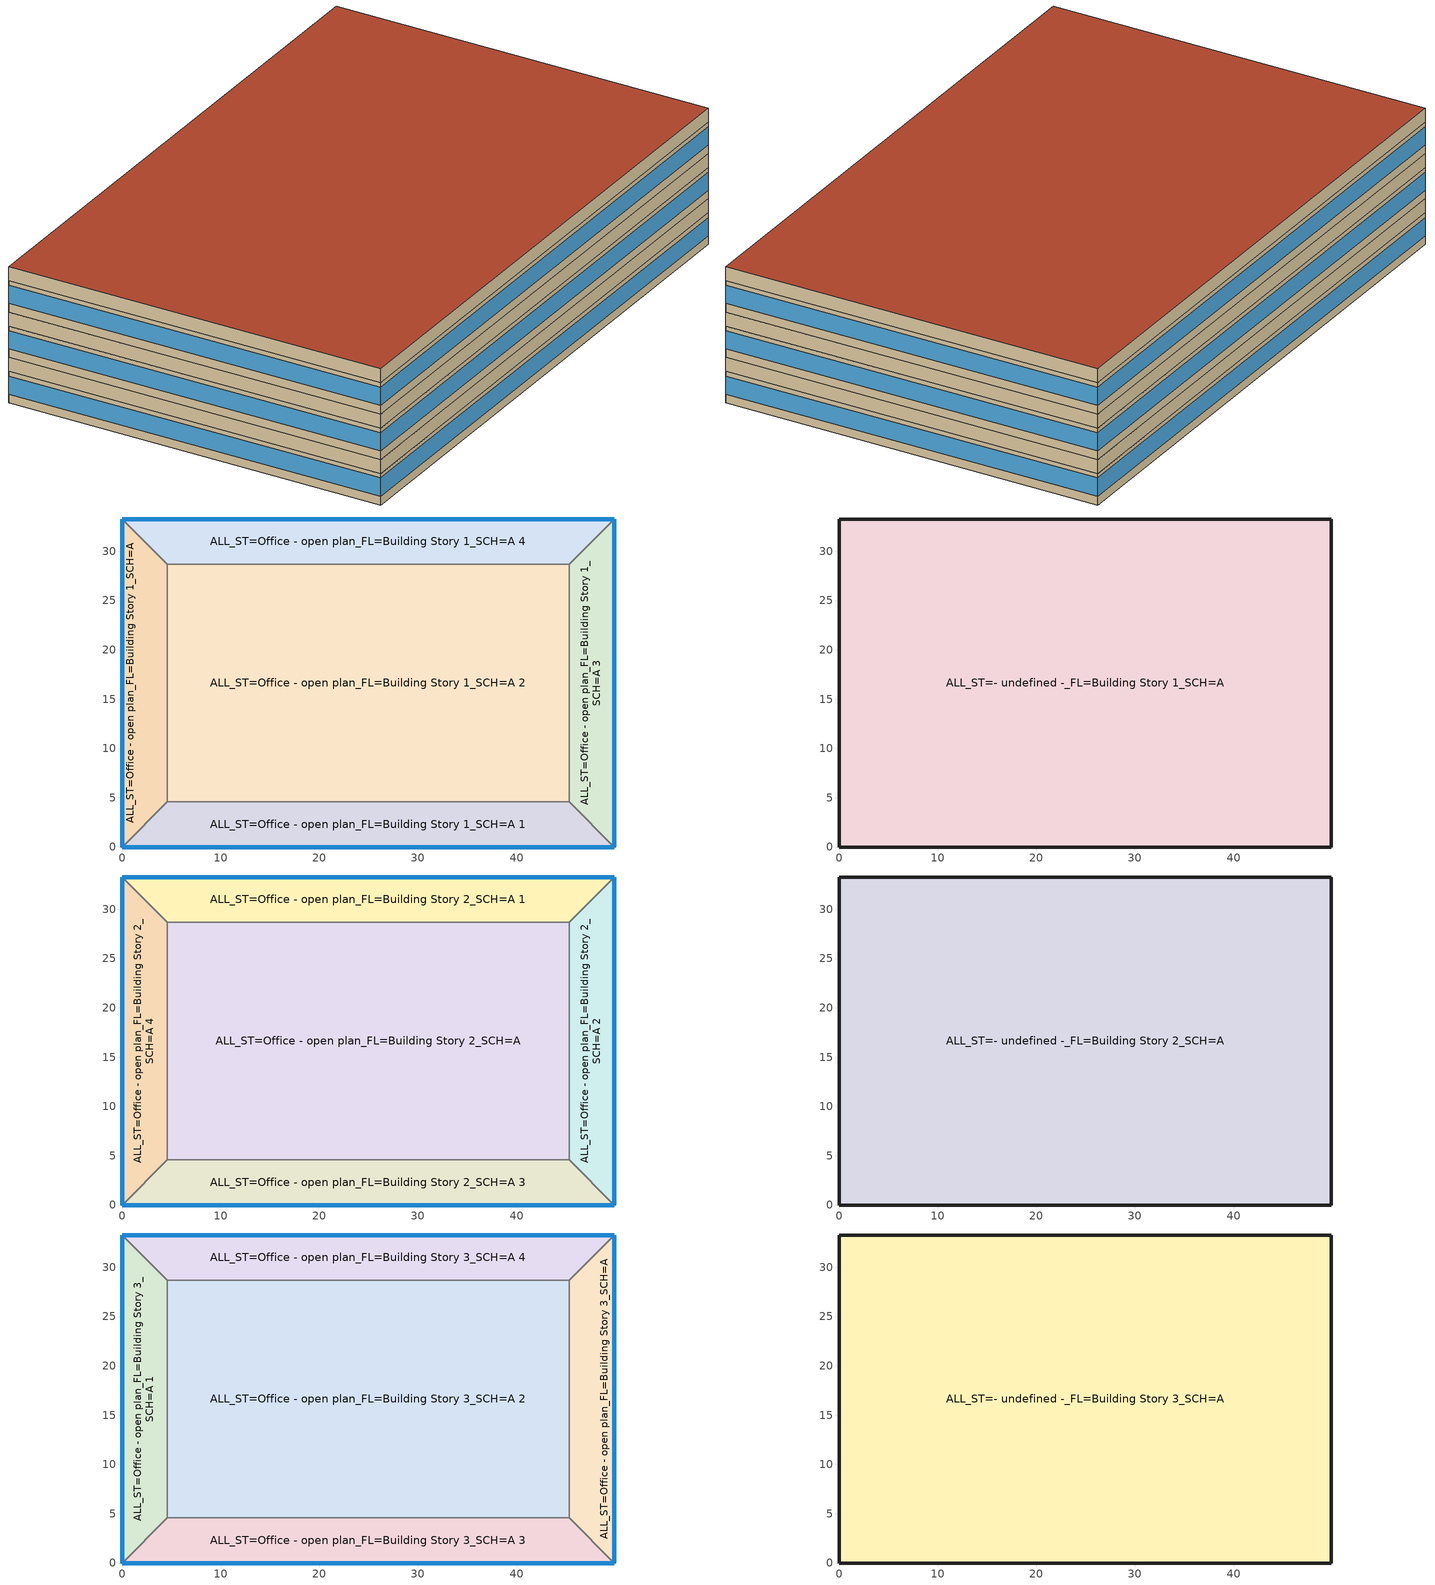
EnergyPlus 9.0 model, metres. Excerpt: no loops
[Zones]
ALL_ST=Office - open plan_FL=Building Story 1_SCH=A
 floor ground (BTAP-Grnd-Floor-Mass:U-0.757): 0,33.27 4.57,28.7 4.57,4.57 0,0 z0
 wall outside (BTAP-Ext-Wall-Mass:U-0.315): 0,33.27 0,0 z0:2.74
 wall to ALL_ST=Office - open plan_FL=Building Story 1_SCH=A 2 (BTAP-Int-Wall): 4.57,4.57 4.57,28.7 z0:2.74
 wall to ALL_ST=Office - open plan_FL=Building Story 1_SCH=A 4 (BTAP-Int-Wall): 4.57,28.7 0,33.27 z0:2.74
 wall to ALL_ST=Office - open plan_FL=Building Story 1_SCH=A 1 (BTAP-Int-Wall): 0,0 4.57,4.57 z0:2.74
 window (BTAP-Ext-FixedWindow:U=0.240 SHGC=0.600): 0,33.25 0,0.03 z0.76:2.35
ALL_ST=Office - open plan_FL=Building Story 1_SCH=A 1
 floor ground (BTAP-Grnd-Floor-Mass:U-0.757): 45.34,4.57 49.91,0 0,0 4.57,4.57 z0
 wall outside (BTAP-Ext-Wall-Mass:U-0.315): 0,0 49.91,0 z0:2.74
 wall to ALL_ST=Office - open plan_FL=Building Story 1_SCH=A 3 (BTAP-Int-Wall): 49.91,0 45.34,4.57 z0:2.74
 wall to ALL_ST=Office - open plan_FL=Building Story 1_SCH=A 2 (BTAP-Int-Wall): 45.34,4.57 4.57,4.57 z0:2.74
 window (BTAP-Ext-FixedWindow:U=0.240 SHGC=0.600): 0.03,0 49.89,0 z0.76:2.35
ALL_ST=Office - open plan_FL=Building Story 1_SCH=A 2
 floor ground (BTAP-Grnd-Floor-Mass:U-0.757): 45.34,28.7 45.34,4.57 4.57,4.57 4.57,28.7 z0
 wall to ALL_ST=Office - open plan_FL=Building Story 1_SCH=A 3 (BTAP-Int-Wall): 45.34,4.57 45.34,28.7 z0:2.74
 wall to ALL_ST=Office - open plan_FL=Building Story 1_SCH=A 4 (BTAP-Int-Wall): 45.34,28.7 4.57,28.7 z0:2.74
ALL_ST=Office - open plan_FL=Building Story 1_SCH=A 3
 floor ground (BTAP-Grnd-Floor-Mass:U-0.757): 49.91,33.27 49.91,0 45.34,4.57 45.34,28.7 z0
 wall outside (BTAP-Ext-Wall-Mass:U-0.315): 49.91,0 49.91,33.27 z0:2.74
 wall to ALL_ST=Office - open plan_FL=Building Story 1_SCH=A 4 (BTAP-Int-Wall): 49.91,33.27 45.34,28.7 z0:2.74
 window (BTAP-Ext-FixedWindow:U=0.240 SHGC=0.600): 49.91,0.03 49.91,33.25 z0.76:2.35
ALL_ST=Office - open plan_FL=Building Story 1_SCH=A 4
 floor ground (BTAP-Grnd-Floor-Mass:U-0.757): 49.91,33.27 45.34,28.7 4.57,28.7 0,33.27 z0
 wall outside (BTAP-Ext-Wall-Mass:U-0.315): 49.91,33.27 0,33.27 z0:2.74
 window (BTAP-Ext-FixedWindow:U=0.240 SHGC=0.600): 49.89,33.27 0.03,33.27 z0.76:2.35
ALL_ST=- undefined -_FL=Building Story 1_SCH=A
 floor to ALL_ST=Office - open plan_FL=Building Story 1_SCH=A 1 (BTAP-Int-Floor): 45.34,4.57 49.91,0 0,0 4.57,4.57 z2.74
 floor to ALL_ST=Office - open plan_FL=Building Story 1_SCH=A 3 (BTAP-Int-Floor): 49.91,33.27 49.91,0 45.34,4.57 45.34,28.7 z2.74
 floor to ALL_ST=Office - open plan_FL=Building Story 1_SCH=A 4 (BTAP-Int-Floor): 49.91,33.27 45.34,28.7 4.57,28.7 0,33.27 z2.74
 floor to ALL_ST=Office - open plan_FL=Building Story 1_SCH=A (BTAP-Int-Floor): 0,33.27 4.57,28.7 4.57,4.57 0,0 z2.74
 floor to ALL_ST=Office - open plan_FL=Building Story 1_SCH=A 2 (BTAP-Int-Floor): 45.34,28.7 45.34,4.57 4.57,4.57 4.57,28.7 z2.74
 wall outside (BTAP-Ext-Wall-Mass:U-0.315): 49.91,0 49.91,33.27 0,33.27 0,0 49.91,0 z2.74:3.96
ALL_ST=Office - open plan_FL=Building Story 2_SCH=A
 floor to ALL_ST=- undefined -_FL=Building Story 1_SCH=A (BTAP-Int-Floor): 45.34,28.7 45.34,4.57 4.57,4.57 4.57,28.7 z3.96
 wall to ALL_ST=Office - open plan_FL=Building Story 2_SCH=A 2 (BTAP-Int-Wall): 45.34,4.57 45.34,28.7 z3.96:6.71
 wall to ALL_ST=Office - open plan_FL=Building Story 2_SCH=A 1 (BTAP-Int-Wall): 45.34,28.7 4.57,28.7 z3.96:6.71
 wall to ALL_ST=Office - open plan_FL=Building Story 2_SCH=A 3 (BTAP-Int-Wall): 4.57,4.57 45.34,4.57 z3.96:6.71
 wall to ALL_ST=Office - open plan_FL=Building Story 2_SCH=A 4 (BTAP-Int-Wall): 4.57,28.7 4.57,4.57 z3.96:6.71
ALL_ST=Office - open plan_FL=Building Story 2_SCH=A 1
 floor to ALL_ST=- undefined -_FL=Building Story 1_SCH=A (BTAP-Int-Floor): 49.91,33.27 45.34,28.7 4.57,28.7 0,33.27 z3.96
 wall outside (BTAP-Ext-Wall-Mass:U-0.315): 49.91,33.27 0,33.27 z3.96:6.71
 wall to ALL_ST=Office - open plan_FL=Building Story 2_SCH=A 2 (BTAP-Int-Wall): 45.34,28.7 49.91,33.27 z3.96:6.71
 wall to ALL_ST=Office - open plan_FL=Building Story 2_SCH=A 4 (BTAP-Int-Wall): 0,33.27 4.57,28.7 z3.96:6.71
 window (BTAP-Ext-FixedWindow:U=0.240 SHGC=0.600): 49.89,33.27 0.03,33.27 z4.72:6.31
ALL_ST=Office - open plan_FL=Building Story 2_SCH=A 2
 floor to ALL_ST=- undefined -_FL=Building Story 1_SCH=A (BTAP-Int-Floor): 49.91,33.27 49.91,0 45.34,4.57 45.34,28.7 z3.96
 wall outside (BTAP-Ext-Wall-Mass:U-0.315): 49.91,0 49.91,33.27 z3.96:6.71
 wall to ALL_ST=Office - open plan_FL=Building Story 2_SCH=A 3 (BTAP-Int-Wall): 45.34,4.57 49.91,0 z3.96:6.71
 window (BTAP-Ext-FixedWindow:U=0.240 SHGC=0.600): 49.91,0.03 49.91,33.25 z4.72:6.31
ALL_ST=Office - open plan_FL=Building Story 2_SCH=A 3
 floor to ALL_ST=- undefined -_FL=Building Story 1_SCH=A (BTAP-Int-Floor): 45.34,4.57 49.91,0 0,0 4.57,4.57 z3.96
 wall outside (BTAP-Ext-Wall-Mass:U-0.315): 0,0 49.91,0 z3.96:6.71
 wall to ALL_ST=Office - open plan_FL=Building Story 2_SCH=A 4 (BTAP-Int-Wall): 4.57,4.57 0,0 z3.96:6.71
 window (BTAP-Ext-FixedWindow:U=0.240 SHGC=0.600): 0.03,0 49.89,0 z4.72:6.31
ALL_ST=Office - open plan_FL=Building Story 2_SCH=A 4
 floor to ALL_ST=- undefined -_FL=Building Story 1_SCH=A (BTAP-Int-Floor): 0,33.27 4.57,28.7 4.57,4.57 0,0 z3.96
 wall outside (BTAP-Ext-Wall-Mass:U-0.315): 0,33.27 0,0 z3.96:6.71
 window (BTAP-Ext-FixedWindow:U=0.240 SHGC=0.600): 0,33.25 0,0.03 z4.72:6.31
ALL_ST=- undefined -_FL=Building Story 2_SCH=A
 floor to ALL_ST=Office - open plan_FL=Building Story 2_SCH=A 3 (BTAP-Int-Floor): 45.34,4.57 49.91,0 0,0 4.57,4.57 z6.71
 floor to ALL_ST=Office - open plan_FL=Building Story 2_SCH=A 2 (BTAP-Int-Floor): 49.91,33.27 49.91,0 45.34,4.57 45.34,28.7 z6.71
 floor to ALL_ST=Office - open plan_FL=Building Story 2_SCH=A 1 (BTAP-Int-Floor): 49.91,33.27 45.34,28.7 4.57,28.7 0,33.27 z6.71
 floor to ALL_ST=Office - open plan_FL=Building Story 2_SCH=A 4 (BTAP-Int-Floor): 0,33.27 4.57,28.7 4.57,4.57 0,0 z6.71
 floor to ALL_ST=Office - open plan_FL=Building Story 2_SCH=A (BTAP-Int-Floor): 45.34,28.7 45.34,4.57 4.57,4.57 4.57,28.7 z6.71
 wall outside (BTAP-Ext-Wall-Mass:U-0.315): 49.91,0 49.91,33.27 0,33.27 0,0 49.91,0 z6.71:7.92
ALL_ST=Office - open plan_FL=Building Story 3_SCH=A
 floor to ALL_ST=- undefined -_FL=Building Story 2_SCH=A (BTAP-Int-Floor): 49.91,33.27 49.91,0 45.34,4.57 45.34,28.7 z7.92
 wall outside (BTAP-Ext-Wall-Mass:U-0.315): 49.91,0 49.91,33.27 z7.92:10.67
 wall to ALL_ST=Office - open plan_FL=Building Story 3_SCH=A 4 (BTAP-Int-Wall): 49.91,33.27 45.34,28.7 z7.92:10.67
 wall to ALL_ST=Office - open plan_FL=Building Story 3_SCH=A 3 (BTAP-Int-Wall): 45.34,4.57 49.91,0 z7.92:10.67
 wall to ALL_ST=Office - open plan_FL=Building Story 3_SCH=A 2 (BTAP-Int-Wall): 45.34,28.7 45.34,4.57 z7.92:10.67
 window (BTAP-Ext-FixedWindow:U=0.240 SHGC=0.600): 49.91,0.03 49.91,33.25 z8.69:10.27
ALL_ST=Office - open plan_FL=Building Story 3_SCH=A 1
 floor to ALL_ST=- undefined -_FL=Building Story 2_SCH=A (BTAP-Int-Floor): 0,33.27 4.57,28.7 4.57,4.57 0,0 z7.92
 wall outside (BTAP-Ext-Wall-Mass:U-0.315): 0,33.27 0,0 z7.92:10.67
 wall to ALL_ST=Office - open plan_FL=Building Story 3_SCH=A 2 (BTAP-Int-Wall): 4.57,4.57 4.57,28.7 z7.92:10.67
 wall to ALL_ST=Office - open plan_FL=Building Story 3_SCH=A 4 (BTAP-Int-Wall): 4.57,28.7 0,33.27 z7.92:10.67
 wall to ALL_ST=Office - open plan_FL=Building Story 3_SCH=A 3 (BTAP-Int-Wall): 0,0 4.57,4.57 z7.92:10.67
 window (BTAP-Ext-FixedWindow:U=0.240 SHGC=0.600): 0,33.25 0,0.03 z8.69:10.27
ALL_ST=Office - open plan_FL=Building Story 3_SCH=A 2
 floor to ALL_ST=- undefined -_FL=Building Story 2_SCH=A (BTAP-Int-Floor): 45.34,28.7 45.34,4.57 4.57,4.57 4.57,28.7 z7.92
 wall to ALL_ST=Office - open plan_FL=Building Story 3_SCH=A 4 (BTAP-Int-Wall): 45.34,28.7 4.57,28.7 z7.92:10.67
 wall to ALL_ST=Office - open plan_FL=Building Story 3_SCH=A 3 (BTAP-Int-Wall): 4.57,4.57 45.34,4.57 z7.92:10.67
ALL_ST=Office - open plan_FL=Building Story 3_SCH=A 3
 floor to ALL_ST=- undefined -_FL=Building Story 2_SCH=A (BTAP-Int-Floor): 45.34,4.57 49.91,0 0,0 4.57,4.57 z7.92
 wall outside (BTAP-Ext-Wall-Mass:U-0.315): 0,0 49.91,0 z7.92:10.67
 window (BTAP-Ext-FixedWindow:U=0.240 SHGC=0.600): 0.03,0 49.89,0 z8.69:10.27
ALL_ST=Office - open plan_FL=Building Story 3_SCH=A 4
 floor to ALL_ST=- undefined -_FL=Building Story 2_SCH=A (BTAP-Int-Floor): 49.91,33.27 45.34,28.7 4.57,28.7 0,33.27 z7.92
 wall outside (BTAP-Ext-Wall-Mass:U-0.315): 49.91,33.27 0,33.27 z7.92:10.67
 window (BTAP-Ext-FixedWindow:U=0.240 SHGC=0.600): 49.89,33.27 0.03,33.27 z8.69:10.27
ALL_ST=- undefined -_FL=Building Story 3_SCH=A
 floor to ALL_ST=Office - open plan_FL=Building Story 3_SCH=A 3 (BTAP-Int-Floor): 45.34,4.57 49.91,0 0,0 4.57,4.57 z10.67
 floor to ALL_ST=Office - open plan_FL=Building Story 3_SCH=A (BTAP-Int-Floor): 49.91,33.27 49.91,0 45.34,4.57 45.34,28.7 z10.67
 floor to ALL_ST=Office - open plan_FL=Building Story 3_SCH=A 4 (BTAP-Int-Floor): 49.91,33.27 45.34,28.7 4.57,28.7 0,33.27 z10.67
 floor to ALL_ST=Office - open plan_FL=Building Story 3_SCH=A 1 (BTAP-Int-Floor): 0,33.27 4.57,28.7 4.57,4.57 0,0 z10.67
 floor to ALL_ST=Office - open plan_FL=Building Story 3_SCH=A 2 (BTAP-Int-Floor): 45.34,28.7 45.34,4.57 4.57,4.57 4.57,28.7 z10.67
 wall outside (BTAP-Ext-Wall-Mass:U-0.315): 49.91,0 49.91,33.27 0,33.27 0,0 49.91,0 z10.67:11.89
 roof outside (BTAP-Ext-Roof-Metal:U-0.227): 49.91,0 49.91,33.27 0,33.27 0,0 z11.89
[Building]
MediumOffice-CAN_BC_Victoria.Intl.AP.717990_CWEC2016.epw created: 2019-09-25 21:28:40 +0000: North Axis {deg}=0; Terrain=City; Loads Convergence Tolerance Value=0.04; Temperature Convergence Tolerance Value {deltaC}=0.2; Solar Distribution=FullInteriorAndExterior; Maximum Number of Warmup Days=25; Minimum Number of Warmup Days=6
[Site:Location]
Victoria Int'l: Latitude {deg}=48.65; Longitude {deg}=-123.43; Time Zone {hr}=-8; Elevation {m}=19
[Site:GroundTemperature:BuildingSurface]
19.527, 19.502, 19.536, 19.598, 20.002, 21.64, 22.225, 22.375, 21.449, 20.121, 19.802, 19.633
[Site:WaterMainsTemperature]
Calculation Method=Correlation; Annual Average Outdoor Air Temperature {C}=10.0917; Maximum Difference In Monthly Average Outdoor Air Temperatures {deltaC}=12.6
[SizingPeriod:DesignDay] Day of Month=21; Dry-Bulb Temperature Range Modifier Type=DefaultMultipliers; Humidity Condition Type=Wetbulb; Barometric Pressure {Pa}=101091; Rain Indicator=No; Snow Indicator=No; Daylight Saving Time Indicator=No
Name | Month | Day Type | Maximum Dry-Bulb Temperature {C} | Daily Dry-Bulb Temperature Range {deltaC} | Wetbulb or DewPoint at Maximum Dry-Bulb {C} | Wind Speed {m/s} | Wind Direction {deg} | Solar Model Indicator | ASHRAE Clear Sky Optical Depth for Beam Irradiance (taub) | ASHRAE Clear Sky Optical Depth for Diffuse Irradiance (taud) | Sky Clearness
Victoria Intl AP Ann Clg .4% Condns DB=>MWB | 7 | SummerDesignDay | 26.7 | 10.1 | 17.7 | 2.8 | 120 | ASHRAETau | 0.349 | 2.532
Victoria Intl AP Ann Htg 99.6% Condns DB | 12 | WinterDesignDay | -4 | 0 | -4 | 3.8 | 250 | ASHRAEClearSky |  |  | 0
[Material] Thermal Absorptance=0.9
Name | Roughness | Thickness {m} | Conductivity {W/m-K} | Density {kg/m3} | Specific Heat {J/kg-K} | Solar Absorptance | Visible Absorptance
1/2IN Gypsum 1 | Smooth | 0.0127 | 0.16 | 784.9 | 830 | 0.4 | 0.4
100mm Normalweight concrete floor 1 | MediumSmooth | 0.1016 | 2.31 | 2322 | 832 | 0.7 | 0.7
1IN Stucco 1 | Smooth | 0.0253 | 0.6918 | 1858 | 837 | 0.7 | 0.92
6 in. Normalweight Concrete Floor 1 | MediumRough | 0.1524 | 2.31 | 2322 | 832 | 0.7 | 0.7
8IN CONCRETE HW RefBldg 1 | Rough | 0.2032 | 1.311 | 2240 | 836.8 | 0.7 | 0.7
G01 13mm gypsum board 1 | Smooth | 0.0127 | 0.16 | 800 | 1090 | 0.7 | 0.5
Metal Roof Surface 1 | Smooth | 0.0008 | 45.28 | 7824 | 500 | 0.7 | 0.7
[Material:NoMass] Roughness=Smooth; Thermal Absorptance=0.9; Solar Absorptance=0.7
Name | Thermal Resistance {m2-K/W} | Visible Absorptance
Typical Carpet Pad | 0.21648 | 0.8
Typical Carpet Pad 2 | 1.25503 | 0.8
Typical Insulation 2 | 2.90366 | 0.7
Typical Insulation 3 | 4.40527 | 0.7
[WindowMaterial:SimpleGlazingSystem]
SimpleGlazing:U=0.240 SHGC=0.600: U-Factor {W/m2-K}=2.4; Solar Heat Gain Coefficient=0.6; Visible Transmittance=0.21
[Construction]
BTAP-Ext-FixedWindow:U=0.240 SHGC=0.600: SimpleGlazing:U=0.240 SHGC=0.600
BTAP-Ext-Roof-Metal:U-0.227: Metal Roof Surface 1, Typical Insulation 3
BTAP-Ext-Wall-Mass:U-0.315: 1IN Stucco 1, 8IN CONCRETE HW RefBldg 1, Typical Insulation 2, 1/2IN Gypsum 1
BTAP-Grnd-Floor-Mass:U-0.757: 6 in. Normalweight Concrete Floor 1, Typical Carpet Pad 2
BTAP-Int-Floor: 100mm Normalweight concrete floor 1, Typical Carpet Pad
BTAP-Int-Wall: G01 13mm gypsum board 1, G01 13mm gypsum board 1
[Zone]
Name | Part of Total Floor Area
ALL_ST=- undefined -_FL=Building Story 1_SCH=A; ALL_ST=- undefined -_FL=Building Story 2_SCH=A; ALL_ST=- undefined -_FL=Building Story 3_SCH=A | No
ALL_ST=Office - open plan_FL=Building Story 1_SCH=A; ALL_ST=Office - open plan_FL=Building Story 1_SCH=A 1; ALL_ST=Office - open plan_FL=Building Story 1_SCH=A 2; ALL_ST=Office - open plan_FL=Building Story 1_SCH=A 3; ALL_ST=Office - open plan_FL=Building Story 1_SCH=A 4; ALL_ST=Office - open plan_FL=Building Story 2_SCH=A; ALL_ST=Office - open plan_FL=Building Story 2_SCH=A 1; ALL_ST=Office - open plan_FL=Building Story 2_SCH=A 2; ALL_ST=Office - open plan_FL=Building Story 2_SCH=A 3; ALL_ST=Office - open plan_FL=Building Story 2_SCH=A 4; ALL_ST=Office - open plan_FL=Building Story 3_SCH=A; ALL_ST=Office - open plan_FL=Building Story 3_SCH=A 1; ALL_ST=Office - open plan_FL=Building Story 3_SCH=A 2; ALL_ST=Office - open plan_FL=Building Story 3_SCH=A 3; ALL_ST=Office - open plan_FL=Building Story 3_SCH=A 4 | Yes
[ZoneInfiltration:DesignFlowRate] Schedule=Always On Discrete; Design Flow Rate Calculation Method=Flow/ExteriorArea; Flow per Exterior Surface Area {m3/s-m2}=0.00025; Constant Term Coefficient=0; Temperature Term Coefficient=0; Velocity Term Coefficient=0.224; Velocity Squared Term Coefficient=0
Name | Zone or ZoneList
FirstFloor_Plenum Infiltration | ALL_ST=- undefined -_FL=Building Story 1_SCH=A
MidFloor_Plenum Infiltration | ALL_ST=- undefined -_FL=Building Story 2_SCH=A
TopFloor_Plenum Infiltration | ALL_ST=- undefined -_FL=Building Story 3_SCH=A
Perimeter_bot_ZN_4 Infiltration | ALL_ST=Office - open plan_FL=Building Story 1_SCH=A
Perimeter_bot_ZN_1 Infiltration | ALL_ST=Office - open plan_FL=Building Story 1_SCH=A 1
Perimeter_bot_ZN_2 Infiltration | ALL_ST=Office - open plan_FL=Building Story 1_SCH=A 3
Perimeter_bot_ZN_3 Infiltration | ALL_ST=Office - open plan_FL=Building Story 1_SCH=A 4
Perimeter_mid_ZN_3 Infiltration | ALL_ST=Office - open plan_FL=Building Story 2_SCH=A 1
Perimeter_mid_ZN_2 Infiltration | ALL_ST=Office - open plan_FL=Building Story 2_SCH=A 2
Perimeter_mid_ZN_1 Infiltration | ALL_ST=Office - open plan_FL=Building Story 2_SCH=A 3
Perimeter_mid_ZN_4 Infiltration | ALL_ST=Office - open plan_FL=Building Story 2_SCH=A 4
Perimeter_top_ZN_2 Infiltration | ALL_ST=Office - open plan_FL=Building Story 3_SCH=A
Perimeter_top_ZN_4 Infiltration | ALL_ST=Office - open plan_FL=Building Story 3_SCH=A 1
Perimeter_top_ZN_1 Infiltration | ALL_ST=Office - open plan_FL=Building Story 3_SCH=A 3
Perimeter_top_ZN_3 Infiltration | ALL_ST=Office - open plan_FL=Building Story 3_SCH=A 4
[AvailabilityManager:NightCycle] Applicability Schedule=Always On Discrete; Control Type=CycleOnAny; Thermostat Tolerance {deltaC}=1; Cycling Run Time Control Type=FixedRunTime; Cycling Run Time {s}=3600
Name | Fan Schedule
Availability Manager Night Cycle 1 | Sys_6_VAV with Reheat Occ Sch
Availability Manager Night Cycle 2 | Sys_6_VAV with Reheat 1 Occ Sch
Availability Manager Night Cycle 3 | Sys_6_VAV with Reheat 2 Occ Sch
[AvailabilityManager:Scheduled] Schedule=Always On Discrete
Air Loop HVAC Outdoor Air System 1 Availability Manager; Air Loop HVAC Outdoor Air System 2 Availability Manager; Air Loop HVAC Outdoor Air System 3 Availability Manager
[Schedule:Day:Interval]
Sys_6_VAV with Reheat Occ Sch Sunday; Sys_6_VAV with Reheat Occ Sch Saturday; Sys_6_VAV with Reheat 1 Occ Sch Sunday; Sys_6_VAV with Reheat 1 Occ Sch Saturday; Sys_6_VAV with Reheat 2 Occ Sch Sunday; Sys_6_VAV with Reheat 2 Occ Sch Saturday: No, 24:00, 0
Sys_6_VAV with Reheat Occ Sch Monday; Sys_6_VAV with Reheat Occ Sch Tuesday; Sys_6_VAV with Reheat Occ Sch Wednesday; Sys_6_VAV with Reheat Occ Sch Thursday; Sys_6_VAV with Reheat Occ Sch Friday; Sys_6_VAV with Reheat 1 Occ Sch Monday; Sys_6_VAV with Reheat 1 Occ Sch Tuesday; Sys_6_VAV with Reheat 1 Occ Sch Wednesday; Sys_6_VAV with Reheat 1 Occ Sch Thursday; Sys_6_VAV with Reheat 1 Occ Sch Friday; Sys_6_VAV with Reheat 2 Occ Sch Monday; Sys_6_VAV with Reheat 2 Occ Sch Tuesday; Sys_6_VAV with Reheat 2 Occ Sch Wednesday; Sys_6_VAV with Reheat 2 Occ Sch Thursday; Sys_6_VAV with Reheat 2 Occ Sch Friday: No, 08:00, 0, 19:00, 1, 24:00, 0
Sys_6_VAV with Reheat Occ Sch Default; Sys_6_VAV with Reheat Occ Sch Summer Design Day; Sys_6_VAV with Reheat Occ Sch Winter Design Day; Sys_6_VAV with Reheat 1 Occ Sch Default; Sys_6_VAV with Reheat 1 Occ Sch Summer Design Day; Sys_6_VAV with Reheat 1 Occ Sch Winter Design Day; Sys_6_VAV with Reheat 2 Occ Sch Default; Sys_6_VAV with Reheat 2 Occ Sch Summer Design Day; Sys_6_VAV with Reheat 2 Occ Sch Winter Design Day: No, 24:00, 1
[Schedule:Week:Daily]
Sys_6_VAV with Reheat Occ Sch Week Rule - Jan1-Dec31: Sys_6_VAV with Reheat Occ Sch Sunday, Sys_6_VAV with Reheat Occ Sch Monday, Sys_6_VAV with Reheat Occ Sch Tuesday, Sys_6_VAV with Reheat Occ Sch Wednesday, Sys_6_VAV with Reheat Occ Sch Thursday, Sys_6_VAV with Reheat Occ Sch Friday, Sys_6_VAV with Reheat Occ Sch Saturday, Sys_6_VAV with Reheat Occ Sch Default, Sys_6_VAV with Reheat Occ Sch Summer Design Day, Sys_6_VAV with Reheat Occ Sch Winter Design Day, Sys_6_VAV with Reheat Occ Sch Default, Sys_6_VAV with Reheat Occ Sch Default
Sys_6_VAV with Reheat 1 Occ Sch Week Rule - Jan1-Dec31: Sys_6_VAV with Reheat 1 Occ Sch Sunday, Sys_6_VAV with Reheat 1 Occ Sch Monday, Sys_6_VAV with Reheat 1 Occ Sch Tuesday, Sys_6_VAV with Reheat 1 Occ Sch Wednesday, Sys_6_VAV with Reheat 1 Occ Sch Thursday, Sys_6_VAV with Reheat 1 Occ Sch Friday, Sys_6_VAV with Reheat 1 Occ Sch Saturday, Sys_6_VAV with Reheat 1 Occ Sch Default, Sys_6_VAV with Reheat 1 Occ Sch Summer Design Day, Sys_6_VAV with Reheat 1 Occ Sch Winter Design Day, Sys_6_VAV with Reheat 1 Occ Sch Default, Sys_6_VAV with Reheat 1 Occ Sch Default
Sys_6_VAV with Reheat 2 Occ Sch Week Rule - Jan1-Dec31: Sys_6_VAV with Reheat 2 Occ Sch Sunday, Sys_6_VAV with Reheat 2 Occ Sch Monday, Sys_6_VAV with Reheat 2 Occ Sch Tuesday, Sys_6_VAV with Reheat 2 Occ Sch Wednesday, Sys_6_VAV with Reheat 2 Occ Sch Thursday, Sys_6_VAV with Reheat 2 Occ Sch Friday, Sys_6_VAV with Reheat 2 Occ Sch Saturday, Sys_6_VAV with Reheat 2 Occ Sch Default, Sys_6_VAV with Reheat 2 Occ Sch Summer Design Day, Sys_6_VAV with Reheat 2 Occ Sch Winter Design Day, Sys_6_VAV with Reheat 2 Occ Sch Default, Sys_6_VAV with Reheat 2 Occ Sch Default
[Schedule:Year]
Sys_6_VAV with Reheat Occ Sch: Sys_6_VAV with Reheat Occ Sch Week Rule - Jan1-Dec31, 1, 1, 12, 31
Sys_6_VAV with Reheat 1 Occ Sch: Sys_6_VAV with Reheat 1 Occ Sch Week Rule - Jan1-Dec31, 1, 1, 12, 31
Sys_6_VAV with Reheat 2 Occ Sch: Sys_6_VAV with Reheat 2 Occ Sch Week Rule - Jan1-Dec31, 1, 1, 12, 31
[Schedule:Constant]
Always On Discrete: Hourly Value=1
